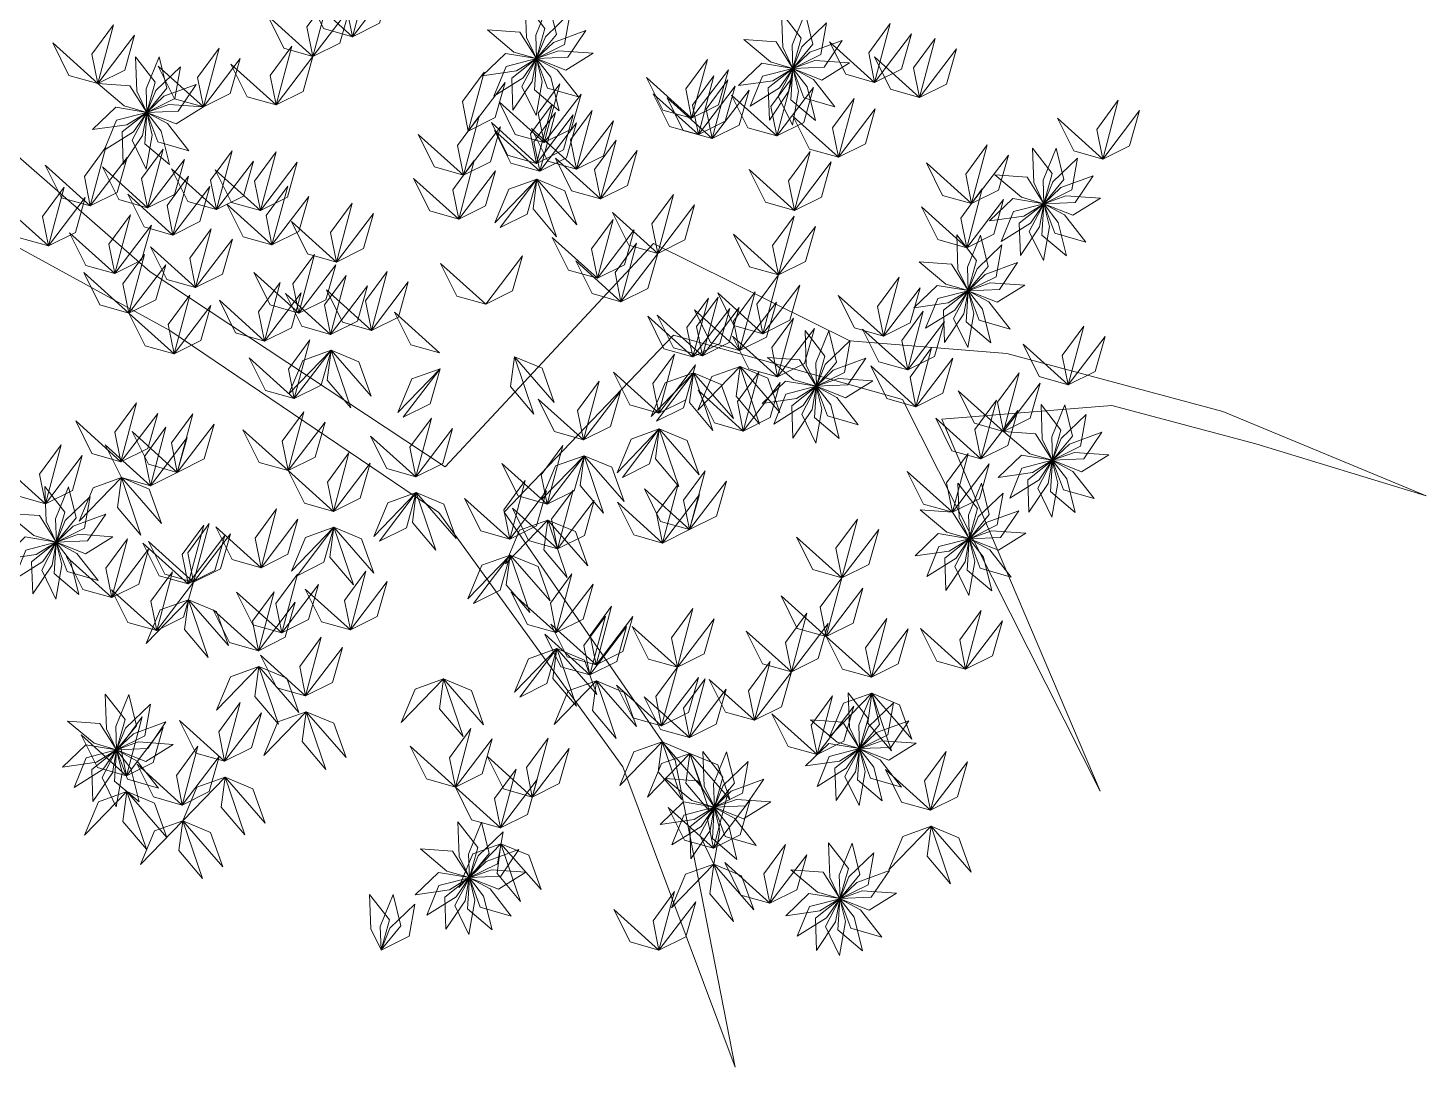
# Model space of a CAD drawing. Header units: inches. Extents: x -173 to 14008, y -3334 to 10368.
# Drawn here: x 12351.2 to 12489, y 490 to 592.5 of the extents above; entities that cross this region are included whole.
import ezdxf

# ---------------------------------------------------------------- set-up
doc = ezdxf.new("R2010")
doc.units = ezdxf.units.IN
doc.header["$MEASUREMENT"] = 0
doc.layers.add('ARREDAMENTO', color=8, linetype='Continuous', lineweight=18)

msp = doc.modelspace()

# ---------------------------------------------------------------- linework, layer by layer
at = {"layer": 'ARREDAMENTO', "lineweight": 0}
for points in [[(12383.16, 591.67), (12382.58, 594.57), (12384.7, 597.46), (12383.16, 591.67)], [(12383.16, 591.67), (12380.31, 592.47), (12378.71, 595.69), (12383.16, 591.67)], [(12383.16, 591.67), (12385.82, 592.99), (12386.79, 596.44), (12383.16, 591.67)], [(12379.25, 589.72), (12378.67, 592.63), (12380.8, 595.52), (12379.25, 589.72)], [(12379.25, 589.72), (12381.91, 591.04), (12382.89, 594.5), (12379.25, 589.72)], [(12400.18, 595), (12400.3, 591.6), (12401.31, 589.52), (12402.14, 592.49), (12400.18, 595)], [(12402.51, 594.98), (12401.24, 591.82), (12401.31, 589.52), (12403.28, 591.89), (12402.51, 594.98)], [(12358.05, 587.05), (12357.46, 589.95), (12359.59, 592.84), (12358.05, 587.05)], [(12379.25, 589.72), (12376.4, 590.53), (12374.8, 593.74), (12379.25, 589.72)], [(12404.63, 594.02), (12402.18, 591.65), (12401.31, 589.52), (12404.07, 590.89), (12404.63, 594.02)], [(12425.46, 594.03), (12425.58, 590.63), (12426.58, 588.55), (12427.41, 591.52), (12425.46, 594.03)], [(12427.79, 594.01), (12426.51, 590.85), (12426.58, 588.55), (12428.55, 590.92), (12427.79, 594.01)], [(12429.91, 593.05), (12427.46, 590.68), (12426.59, 588.54), (12429.35, 589.92), (12429.91, 593.05)], [(12434.64, 587.16), (12434.06, 590.07), (12436.19, 592.96), (12434.64, 587.16)], [(12358.05, 587.05), (12360.7, 588.37), (12361.68, 591.82), (12358.05, 587.05)], [(12396.47, 592.35), (12399.08, 590.16), (12401.3, 589.52), (12399.65, 592.12), (12396.47, 592.35)], [(12406.18, 592.27), (12402.98, 591.11), (12401.31, 589.51), (12404.39, 589.64), (12406.18, 592.27)], [(12434.64, 587.16), (12437.3, 588.48), (12438.27, 591.94), (12434.64, 587.16)], [(12439.07, 585.68), (12438.49, 588.59), (12440.61, 591.48), (12439.07, 585.68)], [(12358.05, 587.05), (12355.2, 587.85), (12353.6, 591.07), (12358.05, 587.05)], [(12368.46, 584.75), (12367.87, 587.65), (12370, 590.54), (12368.46, 584.75)], [(12375.62, 584.95), (12375.04, 587.85), (12377.17, 590.74), (12375.62, 584.95)], [(12395.96, 587.82), (12399.33, 588.3), (12401.29, 589.51), (12398.25, 590.03), (12395.96, 587.82)], [(12406.88, 590.05), (12403.48, 590.29), (12401.31, 589.51), (12404.18, 588.37), (12406.88, 590.05)], [(12421.75, 591.38), (12424.36, 589.19), (12426.57, 588.55), (12424.92, 591.15), (12421.75, 591.38)], [(12431.45, 591.3), (12428.25, 590.14), (12426.59, 588.54), (12429.67, 588.67), (12431.45, 591.3)], [(12434.64, 587.16), (12431.79, 587.97), (12430.19, 591.18), (12434.64, 587.16)], [(12439.07, 585.68), (12441.72, 587), (12442.7, 590.46), (12439.07, 585.68)], [(12361.76, 589.7), (12361.88, 586.29), (12362.88, 584.21), (12363.71, 587.19), (12361.76, 589.7)], [(12364.09, 589.68), (12362.81, 586.52), (12362.88, 584.21), (12364.85, 586.59), (12364.09, 589.68)], [(12366.21, 588.71), (12363.76, 586.35), (12362.89, 584.21), (12365.65, 585.58), (12366.21, 588.71)], [(12368.46, 584.75), (12365.61, 585.55), (12364.01, 588.77), (12368.46, 584.75)], [(12368.46, 584.75), (12371.11, 586.07), (12372.09, 589.52), (12368.46, 584.75)], [(12375.62, 584.95), (12372.77, 585.75), (12371.17, 588.97), (12375.62, 584.95)], [(12375.62, 584.95), (12378.28, 586.27), (12379.25, 589.72), (12375.62, 584.95)], [(12397.11, 585.8), (12400, 587.6), (12401.29, 589.51), (12398.31, 588.74), (12397.11, 585.8)], [(12398.98, 584.41), (12400.89, 587.24), (12401.3, 589.51), (12398.88, 587.59), (12398.98, 584.41)], [(12401.26, 583.91), (12401.85, 587.26), (12401.3, 589.5), (12399.87, 586.77), (12401.26, 583.91)], [(12403.54, 584.37), (12402.72, 587.68), (12401.3, 589.5), (12401.11, 586.42), (12403.54, 584.37)], [(12405.44, 585.73), (12403.34, 588.41), (12401.31, 589.5), (12402.38, 586.61), (12405.44, 585.73)], [(12416.6, 583.63), (12416.02, 586.53), (12418.15, 589.42), (12416.6, 583.63)], [(12421.23, 586.85), (12424.61, 587.33), (12426.57, 588.54), (12423.53, 589.06), (12421.23, 586.85)], [(12432.16, 589.08), (12428.76, 589.32), (12426.59, 588.54), (12429.45, 587.4), (12432.16, 589.08)], [(12439.07, 585.68), (12436.22, 586.49), (12434.62, 589.7), (12439.07, 585.68)], [(12394.58, 582.37), (12394, 585.28), (12396.13, 588.17), (12394.58, 582.37)], [(12416.6, 583.63), (12413.75, 584.44), (12412.15, 587.65), (12416.6, 583.63)], [(12416.6, 583.63), (12419.26, 584.95), (12420.23, 588.4), (12416.6, 583.63)], [(12417.26, 582.01), (12416.67, 584.91), (12418.8, 587.8), (12417.26, 582.01)], [(12418.63, 581.62), (12418.04, 584.53), (12420.17, 587.42), (12418.63, 581.62)], [(12422.38, 584.82), (12425.27, 586.63), (12426.57, 588.54), (12423.58, 587.77), (12422.38, 584.82)], [(12424.26, 583.44), (12426.16, 586.26), (12426.57, 588.54), (12424.15, 586.62), (12424.26, 583.44)], [(12424.99, 581.89), (12424.41, 584.79), (12426.53, 587.68), (12424.99, 581.89)], [(12426.53, 582.94), (12427.12, 586.29), (12426.57, 588.53), (12425.14, 585.8), (12426.53, 582.94)], [(12428.82, 583.4), (12427.99, 586.71), (12426.58, 588.53), (12426.38, 585.45), (12428.82, 583.4)], [(12430.71, 584.76), (12428.61, 587.44), (12426.58, 588.53), (12427.66, 585.64), (12430.71, 584.76)], [(12358.05, 587.05), (12360.66, 584.86), (12362.87, 584.21), (12361.22, 586.82), (12358.05, 587.05)], [(12367.76, 586.97), (12364.55, 585.8), (12362.89, 584.21), (12365.97, 584.34), (12367.76, 586.97)], [(12394.58, 582.37), (12397.24, 583.69), (12398.21, 587.15), (12394.58, 582.37)], [(12402.06, 581.23), (12401.48, 584.13), (12403.61, 587.02), (12402.06, 581.23)], [(12402.06, 581.23), (12404.72, 582.55), (12405.69, 586), (12402.06, 581.23)], [(12417.26, 582.01), (12414.41, 582.81), (12412.81, 586.03), (12417.26, 582.01)], [(12417.26, 582.01), (12419.91, 583.33), (12420.89, 586.78), (12417.26, 582.01)], [(12418.63, 581.62), (12421.28, 582.94), (12422.26, 586.4), (12418.63, 581.62)], [(12424.99, 581.89), (12422.14, 582.69), (12420.54, 585.91), (12424.99, 581.89)], [(12424.99, 581.89), (12427.65, 583.21), (12428.62, 586.66), (12424.99, 581.89)], [(12357.53, 582.52), (12360.91, 582.99), (12362.87, 584.21), (12359.83, 584.72), (12357.53, 582.52)], [(12368.46, 584.75), (12365.06, 584.98), (12362.89, 584.2), (12365.76, 583.07), (12368.46, 584.75)], [(12402.06, 581.23), (12399.21, 582.03), (12397.61, 585.25), (12402.06, 581.23)], [(12401.3, 579.18), (12400.71, 582.09), (12402.84, 584.98), (12401.3, 579.18)], [(12418.63, 581.62), (12415.77, 582.43), (12414.17, 585.64), (12418.63, 581.62)], [(12431.07, 579.78), (12430.49, 582.69), (12432.62, 585.58), (12431.07, 579.78)], [(12431.07, 579.78), (12433.73, 581.1), (12434.71, 584.55), (12431.07, 579.78)], [(12457.13, 579.6), (12456.54, 582.51), (12458.67, 585.4), (12457.13, 579.6)], [(12358.68, 580.49), (12361.57, 582.3), (12362.87, 584.2), (12359.88, 583.44), (12358.68, 580.49)], [(12360.56, 579.1), (12362.46, 581.93), (12362.87, 584.2), (12360.45, 582.28), (12360.56, 579.1)], [(12362.83, 578.6), (12363.42, 581.96), (12362.87, 584.2), (12361.45, 581.46), (12362.83, 578.6)], [(12365.12, 579.07), (12364.29, 582.37), (12362.88, 584.2), (12362.68, 581.12), (12365.12, 579.07)], [(12367.01, 580.42), (12364.91, 583.11), (12362.88, 584.2), (12363.96, 581.31), (12367.01, 580.42)], [(12394.11, 578.02), (12393.52, 580.93), (12395.65, 583.82), (12394.11, 578.02)], [(12401.3, 579.18), (12398.45, 579.99), (12396.85, 583.2), (12401.3, 579.18)], [(12401.62, 578.41), (12401.03, 581.31), (12403.16, 584.2), (12401.62, 578.41)], [(12401.3, 579.18), (12403.95, 580.51), (12404.93, 583.96), (12401.3, 579.18)], [(12401.62, 578.41), (12404.27, 579.73), (12405.25, 583.18), (12401.62, 578.41)], [(12405.26, 578.59), (12404.67, 581.49), (12406.8, 584.38), (12405.26, 578.59)], [(12405.26, 578.59), (12407.91, 579.91), (12408.89, 583.36), (12405.26, 578.59)], [(12431.07, 579.78), (12428.22, 580.59), (12426.62, 583.8), (12431.07, 579.78)], [(12457.13, 579.6), (12454.27, 580.41), (12452.67, 583.62), (12457.13, 579.6)], [(12457.13, 579.6), (12459.78, 580.92), (12460.76, 584.38), (12457.13, 579.6)], [(12394.11, 578.02), (12391.25, 578.83), (12389.65, 582.04), (12394.11, 578.02)], [(12394.11, 578.02), (12396.76, 579.34), (12397.74, 582.79), (12394.11, 578.02)], [(12401.62, 578.41), (12398.76, 579.21), (12397.16, 582.42), (12401.62, 578.41)], [(12405.26, 578.59), (12402.41, 579.39), (12400.81, 582.61), (12405.26, 578.59)], [(12357.3, 574.98), (12356.72, 577.88), (12358.85, 580.77), (12357.3, 574.98)], [(12362.96, 574.8), (12362.37, 577.7), (12364.5, 580.59), (12362.96, 574.8)], [(12369.76, 574.63), (12369.17, 577.53), (12371.3, 580.42), (12369.76, 574.63)], [(12407.61, 575.68), (12407.03, 578.58), (12409.16, 581.47), (12407.61, 575.68)], [(12407.61, 575.68), (12410.27, 577), (12411.24, 580.45), (12407.61, 575.68)], [(12444.2, 575.21), (12443.62, 578.12), (12445.74, 581.01), (12444.2, 575.21)], [(12450.21, 580.69), (12450.33, 577.28), (12451.33, 575.2), (12452.16, 578.18), (12450.21, 580.69)], [(12452.54, 580.67), (12451.26, 577.51), (12451.33, 575.2), (12453.3, 577.58), (12452.54, 580.67)], [(12357.3, 574.98), (12354.45, 575.78), (12352.85, 578.99), (12357.3, 574.98)], [(12357.3, 574.98), (12359.96, 576.3), (12360.94, 579.75), (12357.3, 574.98)], [(12362.96, 574.8), (12365.61, 576.12), (12366.59, 579.57), (12362.96, 574.8)], [(12369.76, 574.63), (12372.41, 575.95), (12373.39, 579.4), (12369.76, 574.63)], [(12374.08, 574.52), (12373.5, 577.43), (12375.63, 580.32), (12374.08, 574.52)], [(12374.08, 574.52), (12376.74, 575.84), (12377.71, 579.29), (12374.08, 574.52)], [(12393.63, 573.67), (12393.04, 576.58), (12395.17, 579.47), (12393.63, 573.67)], [(12407.61, 575.68), (12404.76, 576.48), (12403.16, 579.7), (12407.61, 575.68)], [(12426.73, 574.54), (12426.15, 577.45), (12428.28, 580.34), (12426.73, 574.54)], [(12426.73, 574.54), (12429.39, 575.86), (12430.36, 579.32), (12426.73, 574.54)], [(12444.2, 575.21), (12441.35, 576.02), (12439.75, 579.23), (12444.2, 575.21)], [(12444.2, 575.21), (12446.85, 576.53), (12447.83, 579.98), (12444.2, 575.21)], [(12454.66, 579.7), (12452.21, 577.34), (12451.34, 575.2), (12454.1, 576.57), (12454.66, 579.7)], [(12362.96, 574.8), (12360.11, 575.61), (12358.51, 578.82), (12362.96, 574.8)], [(12365.46, 572.11), (12364.88, 575.01), (12367, 577.9), (12365.46, 572.11)], [(12369.76, 574.63), (12366.91, 575.43), (12365.31, 578.65), (12369.76, 574.63)], [(12374.08, 574.52), (12371.23, 575.33), (12369.63, 578.54), (12374.08, 574.52)], [(12393.63, 573.67), (12390.77, 574.48), (12389.17, 577.69), (12393.63, 573.67)], [(12393.63, 573.67), (12396.28, 574.99), (12397.26, 578.44), (12393.63, 573.67)], [(12401.35, 577.62), (12398.56, 576.62), (12397.18, 573.31), (12401.35, 577.62)], [(12397.72, 572.84), (12400.37, 574.16), (12401.35, 577.62), (12397.72, 572.84)], [(12401.35, 577.62), (12400.96, 574.68), (12403.28, 571.94), (12401.35, 577.62)], [(12401.35, 577.62), (12404.09, 576.48), (12405.29, 573.1), (12401.35, 577.62)], [(12426.73, 574.54), (12423.88, 575.35), (12422.28, 578.56), (12426.73, 574.54)], [(12446.5, 578.04), (12449.11, 575.85), (12451.32, 575.2), (12449.67, 577.81), (12446.5, 578.04)], [(12456.2, 577.96), (12453, 576.79), (12451.34, 575.2), (12454.42, 575.33), (12456.2, 577.96)], [(12353.18, 571.03), (12352.6, 573.93), (12354.73, 576.82), (12353.18, 571.03)], [(12365.46, 572.11), (12368.11, 573.43), (12369.09, 576.88), (12365.46, 572.11)], [(12375.22, 571.14), (12374.64, 574.04), (12376.77, 576.93), (12375.22, 571.14)], [(12443.72, 570.86), (12443.14, 573.77), (12445.26, 576.66), (12443.72, 570.86)], [(12353.18, 571.03), (12350.33, 571.83), (12348.73, 575.05), (12353.18, 571.03)], [(12353.18, 571.03), (12355.84, 572.35), (12356.81, 575.8), (12353.18, 571.03)], [(12365.46, 572.11), (12362.61, 572.91), (12361.01, 576.13), (12365.46, 572.11)], [(12375.22, 571.14), (12372.37, 571.94), (12370.77, 575.16), (12375.22, 571.14)], [(12375.22, 571.14), (12377.88, 572.46), (12378.86, 575.91), (12375.22, 571.14)], [(12381.59, 569.44), (12381, 572.35), (12383.13, 575.24), (12381.59, 569.44)], [(12413.26, 570.3), (12412.68, 573.21), (12414.8, 576.1), (12413.26, 570.3)], [(12413.26, 570.3), (12415.92, 571.62), (12416.89, 575.08), (12413.26, 570.3)], [(12443.72, 570.86), (12440.87, 571.67), (12439.27, 574.88), (12443.72, 570.86)], [(12443.72, 570.86), (12446.38, 572.18), (12447.35, 575.63), (12443.72, 570.86)], [(12445.98, 573.51), (12449.36, 573.98), (12451.32, 575.2), (12448.28, 575.71), (12445.98, 573.51)], [(12447.13, 571.48), (12450.02, 573.29), (12451.32, 575.19), (12448.33, 574.43), (12447.13, 571.48)], [(12449.01, 570.09), (12450.91, 572.92), (12451.32, 575.19), (12448.9, 573.27), (12449.01, 570.09)], [(12451.28, 569.59), (12451.87, 572.95), (12451.32, 575.19), (12449.89, 572.45), (12451.28, 569.59)], [(12453.57, 570.06), (12452.74, 573.36), (12451.33, 575.19), (12451.13, 572.11), (12453.57, 570.06)], [(12455.46, 571.41), (12453.36, 574.1), (12451.33, 575.19), (12452.41, 572.3), (12455.46, 571.41)], [(12456.91, 575.74), (12453.51, 575.97), (12451.34, 575.19), (12454.2, 574.06), (12456.91, 575.74)], [(12359.72, 568.3), (12359.13, 571.21), (12361.26, 574.1), (12359.72, 568.3)], [(12359.72, 568.3), (12359.13, 571.21), (12361.26, 574.1), (12359.72, 568.3)], [(12381.59, 569.44), (12384.24, 570.77), (12385.22, 574.22), (12381.59, 569.44)], [(12407.31, 567.84), (12406.73, 570.74), (12408.86, 573.63), (12407.31, 567.84)], [(12413.26, 570.3), (12410.41, 571.11), (12408.81, 574.32), (12413.26, 570.3)], [(12425.17, 568.18), (12424.58, 571.08), (12426.71, 573.97), (12425.17, 568.18)], [(12359.72, 568.3), (12356.87, 569.11), (12355.27, 572.32), (12359.72, 568.3)], [(12359.72, 568.3), (12356.87, 569.11), (12355.27, 572.32), (12359.72, 568.3)], [(12359.72, 568.3), (12362.37, 569.62), (12363.35, 573.08), (12359.72, 568.3)], [(12359.72, 568.3), (12362.37, 569.62), (12363.35, 573.08), (12359.72, 568.3)], [(12367.69, 566.93), (12367.11, 569.83), (12369.23, 572.72), (12367.69, 566.93)], [(12381.59, 569.44), (12378.73, 570.25), (12377.13, 573.46), (12381.59, 569.44)], [(12407.31, 567.84), (12409.97, 569.16), (12410.94, 572.61), (12407.31, 567.84)], [(12425.17, 568.18), (12422.31, 568.98), (12420.71, 572.2), (12425.17, 568.18)], [(12425.17, 568.18), (12427.82, 569.5), (12428.8, 572.95), (12425.17, 568.18)], [(12442.74, 572.12), (12442.86, 568.71), (12443.87, 566.63), (12444.7, 569.6), (12442.74, 572.12)], [(12445.08, 572.1), (12443.8, 568.94), (12443.87, 566.63), (12445.84, 569.01), (12445.08, 572.1)], [(12367.69, 566.93), (12364.84, 567.73), (12363.24, 570.94), (12367.69, 566.93)], [(12367.69, 566.93), (12370.35, 568.25), (12371.32, 571.7), (12367.69, 566.93)], [(12407.31, 567.84), (12404.46, 568.64), (12402.86, 571.86), (12407.31, 567.84)], [(12409.63, 565.53), (12409.05, 568.43), (12411.17, 571.32), (12409.63, 565.53)], [(12447.2, 571.13), (12444.75, 568.76), (12443.87, 566.63), (12446.64, 568), (12447.2, 571.13)], [(12361.12, 564.41), (12360.53, 567.31), (12362.66, 570.2), (12361.12, 564.41)], [(12377.88, 564.4), (12377.29, 567.31), (12379.42, 570.2), (12377.88, 564.4)], [(12396.3, 565.28), (12398.95, 566.6), (12399.93, 570.06), (12396.3, 565.28)], [(12409.63, 565.53), (12406.78, 566.33), (12405.18, 569.55), (12409.63, 565.53)], [(12409.63, 565.53), (12412.28, 566.85), (12413.26, 570.3), (12409.63, 565.53)], [(12439.03, 569.47), (12441.65, 567.27), (12443.86, 566.63), (12442.21, 569.24), (12439.03, 569.47)], [(12448.74, 569.39), (12445.54, 568.22), (12443.87, 566.62), (12446.96, 566.75), (12448.74, 569.39)], [(12361.12, 564.41), (12358.26, 565.21), (12356.66, 568.43), (12361.12, 564.41)], [(12361.12, 564.41), (12363.77, 565.73), (12364.75, 569.18), (12361.12, 564.41)], [(12377.88, 564.4), (12375.03, 565.21), (12373.43, 568.42), (12377.88, 564.4)], [(12377.88, 564.4), (12380.53, 565.72), (12381.51, 569.18), (12377.88, 564.4)], [(12381, 562.31), (12380.41, 565.22), (12382.54, 568.11), (12381, 562.31)], [(12385.03, 562.7), (12384.44, 565.61), (12386.57, 568.5), (12385.03, 562.7)], [(12396.3, 565.28), (12393.44, 566.09), (12391.84, 569.3), (12396.3, 565.28)], [(12423.62, 562.38), (12423.04, 565.29), (12425.17, 568.18), (12423.62, 562.38)], [(12374.48, 561.65), (12373.89, 564.55), (12376.02, 567.44), (12374.48, 561.65)], [(12385.03, 562.7), (12382.18, 563.51), (12380.58, 566.72), (12385.03, 562.7)], [(12381, 562.31), (12383.65, 563.63), (12384.63, 567.09), (12381, 562.31)], [(12385.03, 562.7), (12387.68, 564.02), (12388.66, 567.48), (12385.03, 562.7)], [(12423.62, 562.38), (12426.28, 563.7), (12427.26, 567.16), (12423.62, 562.38)], [(12435.51, 562.14), (12434.92, 565.05), (12437.05, 567.94), (12435.51, 562.14)], [(12435.51, 562.14), (12438.16, 563.46), (12439.14, 566.91), (12435.51, 562.14)], [(12438.52, 564.94), (12441.9, 565.41), (12443.86, 566.63), (12440.82, 567.14), (12438.52, 564.94)], [(12439.67, 562.91), (12442.56, 564.71), (12443.86, 566.62), (12440.87, 565.85), (12439.67, 562.91)], [(12441.54, 561.52), (12443.45, 564.35), (12443.86, 566.62), (12441.44, 564.7), (12441.54, 561.52)], [(12443.82, 561.02), (12444.41, 564.38), (12443.86, 566.62), (12442.43, 563.88), (12443.82, 561.02)], [(12446.1, 561.49), (12445.28, 564.79), (12443.86, 566.61), (12443.67, 563.54), (12446.1, 561.49)], [(12449.44, 567.16), (12446.04, 567.4), (12443.87, 566.62), (12446.74, 565.48), (12449.44, 567.16)], [(12448, 562.84), (12445.9, 565.53), (12443.87, 566.62), (12444.94, 563.72), (12448, 562.84)], [(12365.57, 560.39), (12364.98, 563.29), (12367.11, 566.18), (12365.57, 560.39)], [(12374.48, 561.65), (12371.63, 562.45), (12370.03, 565.67), (12374.48, 561.65)], [(12374.48, 561.65), (12377.13, 562.97), (12378.11, 566.42), (12374.48, 561.65)], [(12381, 562.31), (12378.15, 563.12), (12376.55, 566.33), (12381, 562.31)], [(12416.72, 560.09), (12416.14, 562.99), (12418.27, 565.88), (12416.72, 560.09)], [(12417.66, 560.18), (12417.08, 563.08), (12419.2, 565.97), (12417.66, 560.18)], [(12423.62, 562.38), (12420.77, 563.19), (12419.17, 566.4), (12423.62, 562.38)], [(12421.32, 560.71), (12420.73, 563.62), (12422.86, 566.51), (12421.32, 560.71)], [(12421.32, 560.71), (12423.97, 562.03), (12424.95, 565.49), (12421.32, 560.71)], [(12435.51, 562.14), (12432.65, 562.95), (12431.06, 566.16), (12435.51, 562.14)], [(12365.57, 560.39), (12362.72, 561.19), (12361.12, 564.41), (12365.57, 560.39)], [(12365.57, 560.39), (12368.22, 561.71), (12369.2, 565.16), (12365.57, 560.39)], [(12391.75, 560.48), (12388.9, 561.29), (12387.3, 564.5), (12391.75, 560.48)], [(12416.72, 560.09), (12413.87, 560.89), (12412.27, 564.11), (12416.72, 560.09)], [(12417.66, 560.18), (12414.81, 560.99), (12413.21, 564.2), (12417.66, 560.18)], [(12416.72, 560.09), (12419.38, 561.41), (12420.35, 564.86), (12416.72, 560.09)], [(12421.32, 560.71), (12418.47, 561.52), (12416.87, 564.73), (12421.32, 560.71)], [(12417.66, 560.18), (12420.31, 561.5), (12421.29, 564.95), (12417.66, 560.18)], [(12425.08, 558.11), (12424.5, 561.02), (12426.63, 563.91), (12425.08, 558.11)], [(12437.9, 558.81), (12437.31, 561.71), (12439.44, 564.6), (12437.9, 558.81)], [(12425.08, 558.11), (12427.74, 559.43), (12428.71, 562.89), (12425.08, 558.11)], [(12427.78, 562.68), (12427.9, 559.27), (12428.9, 557.2), (12429.73, 560.17), (12427.78, 562.68)], [(12430.11, 562.66), (12428.83, 559.5), (12428.9, 557.2), (12430.87, 559.57), (12430.11, 562.66)], [(12437.9, 558.81), (12435.04, 559.61), (12433.44, 562.82), (12437.9, 558.81)], [(12437.9, 558.81), (12440.55, 560.13), (12441.53, 563.58), (12437.9, 558.81)], [(12453.73, 557.34), (12453.14, 560.24), (12455.27, 563.13), (12453.73, 557.34)], [(12377.42, 555.97), (12376.84, 558.88), (12378.96, 561.77), (12377.42, 555.97)], [(12425.08, 558.11), (12422.23, 558.92), (12420.63, 562.13), (12425.08, 558.11)], [(12432.23, 561.7), (12429.78, 559.33), (12428.91, 557.19), (12431.67, 558.56), (12432.23, 561.7)], [(12453.73, 557.34), (12450.88, 558.14), (12449.28, 561.36), (12453.73, 557.34)], [(12453.73, 557.34), (12456.38, 558.66), (12457.36, 562.11), (12453.73, 557.34)], [(12377.42, 555.97), (12374.57, 556.78), (12372.97, 559.99), (12377.42, 555.97)], [(12381.05, 560.75), (12378.26, 559.75), (12376.88, 556.44), (12381.05, 560.75)], [(12377.42, 555.97), (12380.07, 557.29), (12381.05, 560.75), (12377.42, 555.97)], [(12377.42, 555.97), (12380.07, 557.29), (12381.05, 560.75), (12377.42, 555.97)], [(12381.05, 560.75), (12380.66, 557.81), (12382.98, 555.07), (12381.05, 560.75)], [(12381.05, 560.75), (12383.79, 559.6), (12384.99, 556.22), (12381.05, 560.75)], [(12399.12, 560.11), (12398.73, 557.17), (12401.05, 554.43), (12399.12, 560.11)], [(12399.12, 560.11), (12401.86, 558.97), (12403.06, 555.59), (12399.12, 560.11)], [(12413.36, 554.55), (12412.78, 557.46), (12414.9, 560.35), (12413.36, 554.55)], [(12413.36, 554.55), (12412.78, 557.46), (12414.9, 560.35), (12413.36, 554.55)], [(12424.07, 560.03), (12426.68, 557.84), (12428.89, 557.2), (12427.24, 559.8), (12424.07, 560.03)], [(12433.77, 559.95), (12430.57, 558.79), (12428.91, 557.19), (12431.99, 557.32), (12433.77, 559.95)], [(12438.72, 555.18), (12438.13, 558.09), (12440.26, 560.98), (12438.72, 555.18)], [(12438.72, 555.18), (12441.37, 556.5), (12442.35, 559.96), (12438.72, 555.18)], [(12391.8, 558.91), (12389.01, 557.92), (12387.63, 554.61), (12391.8, 558.91)], [(12388.17, 554.14), (12390.83, 555.46), (12391.8, 558.91), (12388.17, 554.14)], [(12413.36, 554.55), (12410.51, 555.36), (12408.91, 558.57), (12413.36, 554.55)], [(12413.36, 554.55), (12410.51, 555.36), (12408.91, 558.57), (12413.36, 554.55)], [(12416.78, 558.52), (12413.98, 557.53), (12412.6, 554.21), (12416.78, 558.52)], [(12413.15, 553.75), (12415.8, 555.07), (12416.78, 558.52), (12413.15, 553.75)], [(12413.36, 554.55), (12416.01, 555.87), (12416.99, 559.32), (12413.36, 554.55)], [(12413.36, 554.55), (12416.01, 555.87), (12416.99, 559.32), (12413.36, 554.55)], [(12416.78, 558.52), (12416.39, 555.58), (12418.7, 552.84), (12416.78, 558.52)], [(12416.78, 558.52), (12419.51, 557.38), (12420.72, 554), (12416.78, 558.52)], [(12421.37, 559.14), (12418.58, 558.15), (12417.2, 554.84), (12421.37, 559.14)], [(12421.37, 559.14), (12420.98, 556.21), (12423.3, 553.46), (12421.37, 559.14)], [(12421.69, 552.78), (12421.11, 555.69), (12423.23, 558.58), (12421.69, 552.78)], [(12421.37, 559.14), (12424.11, 558), (12425.31, 554.62), (12421.37, 559.14)], [(12438.72, 555.18), (12435.86, 555.99), (12434.26, 559.2), (12438.72, 555.18)], [(12447.34, 552.73), (12446.75, 555.64), (12448.88, 558.53), (12447.34, 552.73)], [(12405.93, 551.91), (12405.35, 554.81), (12407.48, 557.7), (12405.93, 551.91)], [(12421.69, 552.78), (12424.35, 554.1), (12425.32, 557.55), (12421.69, 552.78)], [(12423.55, 555.5), (12426.93, 555.97), (12428.89, 557.19), (12425.85, 557.7), (12423.55, 555.5)], [(12424.7, 553.47), (12427.59, 555.28), (12428.89, 557.19), (12425.9, 556.42), (12424.7, 553.47)], [(12426.58, 552.09), (12428.48, 554.91), (12428.89, 557.18), (12426.47, 555.27), (12426.58, 552.09)], [(12428.85, 551.58), (12429.44, 554.94), (12428.89, 557.18), (12427.46, 554.45), (12428.85, 551.58)], [(12431.14, 552.05), (12430.31, 555.36), (12428.9, 557.18), (12428.7, 554.1), (12431.14, 552.05)], [(12433.03, 553.4), (12430.93, 556.09), (12428.9, 557.18), (12429.98, 554.29), (12433.03, 553.4)], [(12434.48, 557.73), (12431.08, 557.97), (12428.91, 557.19), (12431.77, 556.05), (12434.48, 557.73)], [(12447.34, 552.73), (12449.99, 554.05), (12450.97, 557.51), (12447.34, 552.73)], [(12360.32, 549.75), (12359.74, 552.66), (12361.86, 555.55), (12360.32, 549.75)], [(12405.93, 551.91), (12403.08, 552.72), (12401.48, 555.93), (12405.93, 551.91)], [(12405.93, 551.91), (12408.59, 553.23), (12409.57, 556.68), (12405.93, 551.91)], [(12421.69, 552.78), (12418.84, 553.59), (12417.24, 556.8), (12421.69, 552.78)], [(12447.34, 552.73), (12444.48, 553.54), (12442.88, 556.75), (12447.34, 552.73)], [(12445.12, 550.03), (12444.53, 552.94), (12446.66, 555.83), (12445.12, 550.03)], [(12360.32, 549.75), (12362.98, 551.07), (12363.95, 554.52), (12360.32, 549.75)], [(12365.88, 548.7), (12365.3, 551.6), (12367.42, 554.49), (12365.88, 548.7)], [(12376.81, 548.87), (12376.23, 551.77), (12378.36, 554.66), (12376.81, 548.87)], [(12445.12, 550.03), (12447.77, 551.35), (12448.75, 554.8), (12445.12, 550.03)], [(12451.05, 555.38), (12451.17, 551.98), (12452.17, 549.9), (12453, 552.87), (12451.05, 555.38)], [(12453.38, 555.36), (12452.1, 552.2), (12452.17, 549.9), (12454.14, 552.27), (12453.38, 555.36)], [(12455.5, 554.4), (12453.05, 552.03), (12452.18, 549.89), (12454.94, 551.27), (12455.5, 554.4)], [(12360.32, 549.75), (12357.47, 550.56), (12355.87, 553.77), (12360.32, 549.75)], [(12363.23, 547.38), (12362.64, 550.28), (12364.77, 553.17), (12363.23, 547.38)], [(12365.88, 548.7), (12368.53, 550.02), (12369.51, 553.47), (12365.88, 548.7)], [(12376.81, 548.87), (12373.96, 549.67), (12372.36, 552.88), (12376.81, 548.87)], [(12376.81, 548.87), (12379.47, 550.19), (12380.45, 553.64), (12376.81, 548.87)], [(12389.39, 548.26), (12388.81, 551.17), (12390.94, 554.06), (12389.39, 548.26)], [(12389.39, 548.26), (12392.05, 549.58), (12393.02, 553.04), (12389.39, 548.26)], [(12413.41, 552.98), (12410.62, 551.99), (12409.24, 548.67), (12413.41, 552.98)], [(12409.78, 548.21), (12412.44, 549.53), (12413.41, 552.98), (12409.78, 548.21)], [(12413.41, 552.98), (12413.02, 550.04), (12415.34, 547.3), (12413.41, 552.98)], [(12413.41, 552.98), (12416.15, 551.84), (12417.35, 548.46), (12413.41, 552.98)], [(12445.12, 550.03), (12442.27, 550.84), (12440.67, 554.05), (12445.12, 550.03)], [(12365.88, 548.7), (12363.03, 549.5), (12361.43, 552.72), (12365.88, 548.7)], [(12363.23, 547.38), (12365.88, 548.7), (12366.86, 552.15), (12363.23, 547.38)], [(12389.39, 548.26), (12386.54, 549.07), (12384.94, 552.28), (12389.39, 548.26)], [(12447.34, 552.73), (12449.95, 550.54), (12452.16, 549.9), (12450.51, 552.5), (12447.34, 552.73)], [(12457.04, 552.65), (12453.84, 551.49), (12452.18, 549.89), (12455.26, 550.02), (12457.04, 552.65)], [(12352.89, 545.6), (12352.3, 548.51), (12354.43, 551.4), (12352.89, 545.6)], [(12352.89, 545.6), (12355.54, 546.92), (12356.52, 550.38), (12352.89, 545.6)], [(12363.23, 547.38), (12360.37, 548.18), (12358.78, 551.4), (12363.23, 547.38)], [(12381.27, 544.85), (12380.68, 547.75), (12382.81, 550.64), (12381.27, 544.85)], [(12402.36, 545.57), (12401.77, 548.47), (12403.9, 551.36), (12402.36, 545.57)], [(12405.99, 550.34), (12403.19, 549.35), (12401.81, 546.03), (12405.99, 550.34)], [(12402.36, 545.57), (12405.01, 546.89), (12405.99, 550.34), (12402.36, 545.57)], [(12405.99, 550.34), (12405.6, 547.4), (12407.91, 544.66), (12405.99, 550.34)], [(12405.99, 550.34), (12408.72, 549.2), (12409.93, 545.82), (12405.99, 550.34)], [(12442.31, 544.77), (12441.73, 547.68), (12443.86, 550.57), (12442.31, 544.77)], [(12446.82, 548.2), (12450.2, 548.68), (12452.16, 549.89), (12449.12, 550.41), (12446.82, 548.2)], [(12457.75, 550.43), (12454.35, 550.67), (12452.18, 549.89), (12455.04, 548.75), (12457.75, 550.43)], [(12352.89, 545.6), (12350.04, 546.41), (12348.44, 549.62), (12352.89, 545.6)], [(12381.27, 544.85), (12378.41, 545.65), (12376.81, 548.87), (12381.27, 544.85)], [(12381.27, 544.85), (12383.92, 546.17), (12384.9, 549.62), (12381.27, 544.85)], [(12402.36, 545.57), (12399.5, 546.37), (12397.9, 549.59), (12402.36, 545.57)], [(12416.39, 543.05), (12415.81, 545.96), (12417.93, 548.85), (12416.39, 543.05)], [(12442.31, 544.77), (12439.46, 545.58), (12437.86, 548.79), (12442.31, 544.77)], [(12442.31, 544.77), (12444.97, 546.09), (12445.94, 549.54), (12442.31, 544.77)], [(12447.97, 546.17), (12450.86, 547.98), (12452.16, 549.89), (12449.17, 549.12), (12447.97, 546.17)], [(12449.85, 544.79), (12451.75, 547.61), (12452.16, 549.88), (12449.74, 547.97), (12449.85, 544.79)], [(12452.12, 544.29), (12452.71, 547.64), (12452.16, 549.88), (12450.73, 547.15), (12452.12, 544.29)], [(12454.4, 544.75), (12453.58, 548.06), (12452.17, 549.88), (12451.97, 546.8), (12454.4, 544.75)], [(12456.3, 546.11), (12454.2, 548.79), (12452.17, 549.88), (12453.25, 546.99), (12456.3, 546.11)], [(12352.83, 547.3), (12352.95, 543.9), (12353.95, 541.82), (12354.78, 544.79), (12352.83, 547.3)], [(12355.16, 547.29), (12353.88, 544.13), (12353.96, 541.82), (12355.92, 544.2), (12355.16, 547.29)], [(12360.37, 548.18), (12357.58, 547.19), (12356.2, 543.88), (12360.37, 548.18)], [(12360.37, 548.18), (12359.99, 545.24), (12362.3, 542.5), (12360.37, 548.18)], [(12360.37, 548.18), (12363.11, 547.04), (12364.32, 543.66), (12360.37, 548.18)], [(12398.66, 542.11), (12398.07, 545.02), (12400.2, 547.91), (12398.66, 542.11)], [(12413.74, 541.73), (12413.15, 544.64), (12415.28, 547.53), (12413.74, 541.73)], [(12416.39, 543.05), (12419.05, 544.37), (12420.02, 547.83), (12416.39, 543.05)], [(12442.85, 547.65), (12442.97, 544.24), (12443.97, 542.17), (12444.8, 545.14), (12442.85, 547.65)], [(12445.18, 547.63), (12443.9, 544.47), (12443.98, 542.16), (12445.94, 544.54), (12445.18, 547.63)], [(12357.28, 546.32), (12354.83, 543.95), (12353.96, 541.82), (12356.72, 543.19), (12357.28, 546.32)], [(12389.45, 546.7), (12386.65, 545.7), (12385.27, 542.39), (12389.45, 546.7)], [(12385.82, 541.92), (12388.47, 543.24), (12389.45, 546.7), (12385.82, 541.92)], [(12389.45, 546.7), (12389.06, 543.76), (12391.37, 541.02), (12389.45, 546.7)], [(12389.45, 546.7), (12392.18, 545.55), (12393.39, 542.17), (12389.45, 546.7)], [(12398.66, 542.11), (12395.81, 542.92), (12394.21, 546.13), (12398.66, 542.11)], [(12398.66, 542.11), (12401.31, 543.43), (12402.29, 546.89), (12398.66, 542.11)], [(12403.37, 541.16), (12402.79, 544.07), (12404.91, 546.96), (12403.37, 541.16)], [(12403.37, 541.16), (12406.03, 542.48), (12407, 545.93), (12403.37, 541.16)], [(12416.39, 543.05), (12413.54, 543.86), (12411.94, 547.07), (12416.39, 543.05)], [(12413.74, 541.73), (12416.39, 543.05), (12417.37, 546.51), (12413.74, 541.73)], [(12447.3, 546.66), (12444.85, 544.3), (12443.98, 542.16), (12446.74, 543.53), (12447.3, 546.66)], [(12349.12, 544.65), (12351.73, 542.46), (12353.94, 541.82), (12352.29, 544.43), (12349.12, 544.65)], [(12358.83, 544.58), (12355.62, 543.41), (12353.96, 541.81), (12357.04, 541.94), (12358.83, 544.58)], [(12374.14, 539.3), (12373.55, 542.2), (12375.68, 545.09), (12374.14, 539.3)], [(12403.37, 541.16), (12400.52, 541.97), (12398.92, 545.18), (12403.37, 541.16)], [(12413.74, 541.73), (12410.89, 542.54), (12409.29, 545.75), (12413.74, 541.73)], [(12439.14, 545), (12441.75, 542.81), (12443.97, 542.17), (12442.31, 544.77), (12439.14, 545)], [(12448.85, 544.92), (12445.64, 543.75), (12443.98, 542.16), (12447.06, 542.29), (12448.85, 544.92)], [(12366.95, 537.7), (12366.37, 540.61), (12368.49, 543.5), (12366.95, 537.7)], [(12367.49, 537.86), (12366.91, 540.77), (12369.03, 543.66), (12367.49, 537.86)], [(12374.14, 539.3), (12371.28, 540.1), (12369.69, 543.32), (12374.14, 539.3)], [(12374.14, 539.3), (12376.79, 540.62), (12377.77, 544.07), (12374.14, 539.3)], [(12381.32, 543.28), (12378.53, 542.28), (12377.15, 538.97), (12381.32, 543.28)], [(12377.69, 538.51), (12380.34, 539.83), (12381.32, 543.28), (12377.69, 538.51)], [(12381.32, 543.28), (12380.93, 540.34), (12383.25, 537.6), (12381.32, 543.28)], [(12381.32, 543.28), (12384.06, 542.14), (12385.26, 538.76), (12381.32, 543.28)], [(12402.41, 544), (12399.62, 543), (12398.23, 539.69), (12402.41, 544)], [(12402.41, 544), (12402.02, 541.06), (12404.33, 538.32), (12402.41, 544)], [(12402.41, 544), (12405.14, 542.86), (12406.35, 539.48), (12402.41, 544)], [(12431.41, 538.3), (12430.82, 541.21), (12432.95, 544.1), (12431.41, 538.3)], [(12348.6, 540.12), (12351.98, 540.6), (12353.94, 541.81), (12350.9, 542.33), (12348.6, 540.12)], [(12349.75, 538.1), (12352.64, 539.9), (12353.94, 541.81), (12350.95, 541.04), (12349.75, 538.1)], [(12351.63, 536.71), (12353.53, 539.54), (12353.94, 541.81), (12351.52, 539.89), (12351.63, 536.71)], [(12353.9, 536.21), (12354.5, 539.57), (12353.95, 541.81), (12352.52, 539.07), (12353.9, 536.21)], [(12356.19, 536.67), (12355.36, 539.98), (12353.95, 541.8), (12353.75, 538.73), (12356.19, 536.67)], [(12358.08, 538.03), (12355.99, 540.71), (12353.95, 541.8), (12355.03, 538.91), (12358.08, 538.03)], [(12359.53, 542.35), (12356.13, 542.59), (12353.96, 541.81), (12356.83, 540.67), (12359.53, 542.35)], [(12359.42, 536.35), (12358.84, 539.26), (12360.97, 542.15), (12359.42, 536.35)], [(12367.49, 537.86), (12364.64, 538.67), (12363.04, 541.88), (12367.49, 537.86)], [(12366.95, 537.7), (12369.6, 539.02), (12370.58, 542.48), (12366.95, 537.7)], [(12367.49, 537.86), (12370.15, 539.18), (12371.12, 542.63), (12367.49, 537.86)], [(12431.41, 538.3), (12428.55, 539.11), (12426.95, 542.32), (12431.41, 538.3)], [(12431.41, 538.3), (12434.06, 539.62), (12435.04, 543.08), (12431.41, 538.3)], [(12438.63, 540.47), (12442, 540.94), (12443.96, 542.16), (12440.92, 542.67), (12438.63, 540.47)], [(12439.78, 538.44), (12442.67, 540.25), (12443.96, 542.16), (12440.97, 541.39), (12439.78, 538.44)], [(12441.65, 537.06), (12443.56, 539.88), (12443.96, 542.15), (12441.55, 540.24), (12441.65, 537.06)], [(12443.93, 536.55), (12444.52, 539.91), (12443.97, 542.15), (12442.54, 539.42), (12443.93, 536.55)], [(12446.21, 537.02), (12445.38, 540.33), (12443.97, 542.15), (12443.78, 539.07), (12446.21, 537.02)], [(12448.11, 538.37), (12446.01, 541.06), (12443.97, 542.15), (12445.05, 539.26), (12448.11, 538.37)], [(12449.55, 542.7), (12446.15, 542.94), (12443.98, 542.15), (12446.85, 541.02), (12449.55, 542.7)], [(12359.42, 536.35), (12362.08, 537.67), (12363.06, 541.13), (12359.42, 536.35)], [(12366.95, 537.7), (12364.1, 538.51), (12362.5, 541.72), (12366.95, 537.7)], [(12398.71, 540.55), (12395.92, 539.55), (12394.54, 536.24), (12398.71, 540.55)], [(12395.08, 535.77), (12397.73, 537.09), (12398.71, 540.55), (12395.08, 535.77)], [(12398.71, 540.55), (12398.32, 537.61), (12400.64, 534.87), (12398.71, 540.55)], [(12398.71, 540.55), (12401.45, 539.41), (12402.65, 536.03), (12398.71, 540.55)], [(12359.42, 536.35), (12356.57, 537.16), (12354.97, 540.37), (12359.42, 536.35)], [(12363.86, 533.09), (12363.28, 535.99), (12365.4, 538.88), (12363.86, 533.09)], [(12363.86, 533.09), (12366.51, 534.41), (12367.49, 537.86), (12363.86, 533.09)], [(12376.18, 532.86), (12375.59, 535.76), (12377.72, 538.65), (12376.18, 532.86)], [(12376.18, 532.86), (12378.83, 534.18), (12379.81, 537.63), (12376.18, 532.86)], [(12382.95, 533.16), (12382.36, 536.06), (12384.49, 538.95), (12382.95, 533.16)], [(12382.95, 533.16), (12385.6, 534.48), (12386.58, 537.93), (12382.95, 533.16)], [(12403.25, 532.89), (12402.67, 535.79), (12404.8, 538.68), (12403.25, 532.89)], [(12403.25, 532.89), (12405.91, 534.21), (12406.88, 537.66), (12403.25, 532.89)], [(12429.86, 532.51), (12429.28, 535.41), (12431.41, 538.3), (12429.86, 532.51)], [(12363.86, 533.09), (12361.01, 533.89), (12359.41, 537.11), (12363.86, 533.09)], [(12376.18, 532.86), (12373.32, 533.66), (12371.72, 536.88), (12376.18, 532.86)], [(12373.88, 531.11), (12373.3, 534.02), (12375.42, 536.91), (12373.88, 531.11)], [(12382.95, 533.16), (12380.09, 533.96), (12378.49, 537.18), (12382.95, 533.16)], [(12403.25, 532.89), (12400.4, 533.69), (12398.8, 536.9), (12403.25, 532.89)], [(12429.86, 532.51), (12427.01, 533.31), (12425.41, 536.53), (12429.86, 532.51)], [(12429.86, 532.51), (12432.52, 533.83), (12433.49, 537.28), (12429.86, 532.51)], [(12367, 536.13), (12364.21, 535.14), (12362.83, 531.83), (12367, 536.13)], [(12367, 536.13), (12366.61, 533.2), (12368.93, 530.45), (12367, 536.13)], [(12367, 536.13), (12369.74, 534.99), (12370.94, 531.61), (12367, 536.13)], [(12373.88, 531.11), (12371.03, 531.92), (12369.43, 535.13), (12373.88, 531.11)], [(12373.88, 531.11), (12376.53, 532.43), (12377.51, 535.89), (12373.88, 531.11)], [(12407.17, 529.71), (12406.59, 532.61), (12408.71, 535.5), (12407.17, 529.71)], [(12415.19, 529.48), (12414.6, 532.39), (12416.73, 535.28), (12415.19, 529.48)], [(12443.61, 529.29), (12443.03, 532.19), (12445.15, 535.08), (12443.61, 529.29)], [(12407.17, 529.71), (12404.32, 530.51), (12402.72, 533.73), (12407.17, 529.71)], [(12406.56, 528.72), (12405.98, 531.63), (12408.1, 534.52), (12406.56, 528.72)], [(12406.56, 528.72), (12409.22, 530.04), (12410.19, 533.49), (12406.56, 528.72)], [(12407.17, 529.71), (12409.83, 531.03), (12410.8, 534.48), (12407.17, 529.71)], [(12415.19, 529.48), (12412.33, 530.29), (12410.73, 533.5), (12415.19, 529.48)], [(12415.19, 529.48), (12417.84, 530.81), (12418.82, 534.26), (12415.19, 529.48)], [(12426.43, 529.03), (12425.84, 531.93), (12427.97, 534.82), (12426.43, 529.03)], [(12426.43, 529.03), (12429.08, 530.35), (12430.06, 533.8), (12426.43, 529.03)], [(12434.32, 528.49), (12433.73, 531.39), (12435.86, 534.28), (12434.32, 528.49)], [(12443.61, 529.29), (12446.27, 530.61), (12447.24, 534.06), (12443.61, 529.29)], [(12378.54, 526.66), (12377.95, 529.56), (12380.08, 532.45), (12378.54, 526.66)], [(12406.56, 528.72), (12403.71, 529.53), (12402.11, 532.74), (12406.56, 528.72)], [(12426.43, 529.03), (12423.57, 529.83), (12421.97, 533.04), (12426.43, 529.03)], [(12434.32, 528.49), (12431.46, 529.29), (12429.86, 532.51), (12434.32, 528.49)], [(12434.32, 528.49), (12436.97, 529.81), (12437.95, 533.26), (12434.32, 528.49)], [(12443.61, 529.29), (12440.76, 530.09), (12439.16, 533.3), (12443.61, 529.29)], [(12378.54, 526.66), (12381.19, 527.98), (12382.17, 531.43), (12378.54, 526.66)], [(12403.31, 531.32), (12400.51, 530.32), (12399.13, 527.01), (12403.31, 531.32)], [(12399.67, 526.54), (12402.33, 527.87), (12403.31, 531.32), (12399.67, 526.54)], [(12403.31, 531.32), (12402.92, 528.38), (12405.23, 525.64), (12403.31, 531.32)], [(12403.31, 531.32), (12406.04, 530.18), (12407.25, 526.8), (12403.31, 531.32)], [(12373.93, 529.54), (12371.14, 528.55), (12369.76, 525.24), (12373.93, 529.54)], [(12373.93, 529.54), (12373.54, 526.61), (12375.86, 523.86), (12373.93, 529.54)], [(12373.93, 529.54), (12376.67, 528.4), (12377.87, 525.02), (12373.93, 529.54)], [(12378.54, 526.66), (12375.69, 527.46), (12374.09, 530.67), (12378.54, 526.66)], [(12413.64, 523.69), (12413.06, 526.59), (12415.19, 529.48), (12413.64, 523.69)], [(12422.79, 524.25), (12422.21, 527.16), (12424.34, 530.05), (12422.79, 524.25)], [(12392.14, 528.33), (12389.35, 527.33), (12387.97, 524.02), (12392.14, 528.33)], [(12392.14, 528.33), (12391.75, 525.39), (12394.07, 522.65), (12392.14, 528.33)], [(12392.14, 528.33), (12394.88, 527.19), (12396.08, 523.81), (12392.14, 528.33)], [(12407.22, 528.14), (12404.43, 527.15), (12403.05, 523.83), (12407.22, 528.14)], [(12407.22, 528.14), (12406.83, 525.2), (12409.15, 522.46), (12407.22, 528.14)], [(12407.22, 528.14), (12409.96, 527), (12411.17, 523.62), (12407.22, 528.14)], [(12413.64, 523.69), (12416.3, 525.01), (12417.27, 528.46), (12413.64, 523.69)], [(12416.38, 522.55), (12415.79, 525.45), (12417.92, 528.34), (12416.38, 522.55)], [(12422.79, 524.25), (12419.94, 525.06), (12418.34, 528.27), (12422.79, 524.25)], [(12422.79, 524.25), (12425.45, 525.57), (12426.43, 529.03), (12422.79, 524.25)], [(12358.77, 526.82), (12358.89, 523.41), (12359.9, 521.34), (12360.73, 524.31), (12358.77, 526.82)], [(12361.11, 526.8), (12359.83, 523.64), (12359.9, 521.33), (12361.87, 523.71), (12361.11, 526.8)], [(12413.64, 523.69), (12410.79, 524.49), (12409.19, 527.71), (12413.64, 523.69)], [(12416.38, 522.55), (12419.03, 523.87), (12420.01, 527.32), (12416.38, 522.55)], [(12428.96, 520.86), (12428.38, 523.77), (12430.5, 526.66), (12428.96, 520.86)], [(12434.37, 526.92), (12431.58, 525.93), (12430.19, 522.61), (12434.37, 526.92)], [(12432.04, 526.94), (12432.16, 523.53), (12433.16, 521.46), (12433.99, 524.43), (12432.04, 526.94)], [(12434.37, 526.92), (12433.09, 523.76), (12433.16, 521.45), (12435.13, 523.83), (12434.37, 526.92)], [(12434.37, 526.92), (12433.98, 523.98), (12436.29, 521.24), (12434.37, 526.92)], [(12434.37, 526.92), (12437.1, 525.78), (12438.31, 522.4), (12434.37, 526.92)], [(12363.23, 525.84), (12360.77, 523.47), (12359.9, 521.33), (12362.67, 522.7), (12363.23, 525.84)], [(12370.55, 520.2), (12369.97, 523.1), (12372.09, 525.99), (12370.55, 520.2)], [(12416.38, 522.55), (12413.53, 523.35), (12411.93, 526.57), (12416.38, 522.55)], [(12428.96, 520.86), (12431.61, 522.18), (12432.59, 525.64), (12428.96, 520.86)], [(12436.49, 525.96), (12434.04, 523.59), (12433.17, 521.45), (12435.93, 522.82), (12436.49, 525.96)], [(12355.06, 524.17), (12357.68, 521.98), (12359.89, 521.34), (12358.24, 523.94), (12355.06, 524.17)], [(12364.77, 524.09), (12361.57, 522.92), (12359.9, 521.33), (12362.99, 521.46), (12364.77, 524.09)], [(12360.86, 518.78), (12360.28, 521.69), (12362.41, 524.58), (12360.86, 518.78)], [(12370.55, 520.2), (12367.7, 521.01), (12366.1, 524.22), (12370.55, 520.2)], [(12370.55, 520.2), (12373.21, 521.52), (12374.18, 524.97), (12370.55, 520.2)], [(12378.59, 525.09), (12375.8, 524.09), (12374.42, 520.78), (12378.59, 525.09)], [(12378.59, 525.09), (12378.2, 522.15), (12380.52, 519.41), (12378.59, 525.09)], [(12378.59, 525.09), (12381.33, 523.95), (12382.53, 520.57), (12378.59, 525.09)], [(12428.96, 520.86), (12426.11, 521.67), (12424.51, 524.88), (12428.96, 520.86)], [(12428.33, 524.29), (12430.94, 522.1), (12433.15, 521.46), (12431.5, 524.06), (12428.33, 524.29)], [(12438.03, 524.21), (12434.83, 523.04), (12433.17, 521.45), (12436.25, 521.58), (12438.03, 524.21)], [(12360.86, 518.78), (12358.01, 519.59), (12356.41, 522.8), (12360.86, 518.78)], [(12360.86, 518.78), (12363.52, 520.1), (12364.5, 523.56), (12360.86, 518.78)], [(12393.3, 517.66), (12392.71, 520.56), (12394.84, 523.45), (12393.3, 517.66)], [(12400.89, 516.68), (12400.31, 519.59), (12402.44, 522.48), (12400.89, 516.68)], [(12354.55, 519.64), (12357.93, 520.11), (12359.89, 521.33), (12356.85, 521.84), (12354.55, 519.64)], [(12355.7, 517.61), (12358.59, 519.42), (12359.89, 521.33), (12356.9, 520.56), (12355.7, 517.61)], [(12357.57, 516.23), (12359.48, 519.05), (12359.89, 521.32), (12357.47, 519.41), (12357.57, 516.23)], [(12359.85, 515.72), (12360.44, 519.08), (12359.89, 521.32), (12358.46, 518.59), (12359.85, 515.72)], [(12362.13, 516.19), (12361.31, 519.5), (12359.89, 521.32), (12359.7, 518.24), (12362.13, 516.19)], [(12365.47, 521.87), (12362.07, 522.11), (12359.9, 521.32), (12362.77, 520.19), (12365.47, 521.87)], [(12364.03, 517.54), (12361.93, 520.23), (12359.9, 521.32), (12360.97, 518.43), (12364.03, 517.54)], [(12366.38, 515.89), (12365.79, 518.8), (12367.92, 521.69), (12366.38, 515.89)], [(12393.3, 517.66), (12390.45, 518.46), (12388.85, 521.68), (12393.3, 517.66)], [(12393.3, 517.66), (12395.95, 518.98), (12396.93, 522.43), (12393.3, 517.66)], [(12400.89, 516.68), (12403.55, 518.01), (12404.52, 521.46), (12400.89, 516.68)], [(12413.7, 522.12), (12410.9, 521.13), (12409.52, 517.81), (12413.7, 522.12)], [(12413.7, 522.12), (12413.31, 519.18), (12415.62, 516.44), (12413.7, 522.12)], [(12413.7, 522.12), (12416.43, 520.98), (12417.64, 517.6), (12413.7, 522.12)], [(12417.71, 521.16), (12417.83, 517.76), (12418.84, 515.68), (12419.67, 518.65), (12417.71, 521.16)], [(12420.04, 521.14), (12418.77, 517.98), (12418.84, 515.68), (12420.81, 518.05), (12420.04, 521.14)], [(12427.81, 519.76), (12431.19, 520.23), (12433.15, 521.45), (12430.11, 521.96), (12427.81, 519.76)], [(12428.96, 517.73), (12431.85, 519.54), (12433.15, 521.45), (12430.16, 520.68), (12428.96, 517.73)], [(12430.84, 516.35), (12432.74, 519.17), (12433.15, 521.44), (12430.73, 519.53), (12430.84, 516.35)], [(12433.11, 515.84), (12433.7, 519.2), (12433.15, 521.44), (12431.72, 518.71), (12433.11, 515.84)], [(12435.4, 516.31), (12434.57, 519.62), (12433.16, 521.44), (12432.96, 518.36), (12435.4, 516.31)], [(12437.29, 517.66), (12435.19, 520.35), (12433.16, 521.44), (12434.24, 518.55), (12437.29, 517.66)], [(12438.74, 521.99), (12435.34, 522.23), (12433.17, 521.44), (12436.03, 520.31), (12438.74, 521.99)], [(12440.16, 515.37), (12439.57, 518.27), (12441.7, 521.16), (12440.16, 515.37)], [(12366.38, 515.89), (12363.53, 516.7), (12361.93, 519.91), (12366.38, 515.89)], [(12366.38, 515.89), (12369.03, 517.21), (12370.01, 520.67), (12366.38, 515.89)], [(12400.89, 516.68), (12398.04, 517.49), (12396.44, 520.7), (12400.89, 516.68)], [(12416.43, 520.98), (12413.64, 519.98), (12412.26, 516.67), (12416.43, 520.98)], [(12416.43, 520.98), (12416.04, 518.04), (12418.36, 515.3), (12416.43, 520.98)], [(12416.43, 520.98), (12419.17, 519.84), (12420.37, 516.46), (12416.43, 520.98)], [(12422.16, 520.18), (12419.71, 517.81), (12418.84, 515.67), (12421.6, 517.05), (12422.16, 520.18)], [(12440.16, 515.37), (12442.81, 516.69), (12443.79, 520.14), (12440.16, 515.37)], [(12370.6, 518.63), (12367.81, 517.64), (12366.43, 514.32), (12370.6, 518.63)], [(12370.6, 518.63), (12370.22, 515.69), (12372.53, 512.95), (12370.6, 518.63)], [(12370.6, 518.63), (12373.34, 517.49), (12374.55, 514.11), (12370.6, 518.63)], [(12397.75, 513.64), (12397.17, 516.54), (12399.29, 519.43), (12397.75, 513.64)], [(12397.75, 513.64), (12400.41, 514.96), (12401.38, 518.41), (12397.75, 513.64)], [(12414, 518.51), (12416.61, 516.32), (12418.83, 515.68), (12417.18, 518.28), (12414, 518.51)], [(12423.71, 518.43), (12420.51, 517.27), (12418.84, 515.67), (12421.92, 515.8), (12423.71, 518.43)], [(12440.16, 515.37), (12437.3, 516.17), (12435.7, 519.38), (12440.16, 515.37)], [(12360.92, 517.22), (12358.12, 516.22), (12356.74, 512.91), (12360.92, 517.22)], [(12360.92, 517.22), (12360.53, 514.28), (12362.84, 511.53), (12360.92, 517.22)], [(12360.92, 517.22), (12363.65, 516.07), (12364.86, 512.69), (12360.92, 517.22)], [(12397.75, 513.64), (12394.9, 514.44), (12393.3, 517.66), (12397.75, 513.64)], [(12418.74, 511.63), (12418.15, 514.54), (12420.28, 517.43), (12418.74, 511.63)], [(12413.49, 513.98), (12416.86, 514.46), (12418.82, 515.67), (12415.78, 516.19), (12413.49, 513.98)], [(12418.74, 511.63), (12415.88, 512.44), (12414.28, 515.65), (12418.74, 511.63)], [(12414.64, 511.95), (12417.53, 513.76), (12418.82, 515.67), (12415.84, 514.9), (12414.64, 511.95)], [(12416.51, 510.57), (12418.42, 513.39), (12418.83, 515.66), (12416.41, 513.75), (12416.51, 510.57)], [(12418.79, 510.07), (12419.38, 513.42), (12418.83, 515.66), (12417.4, 512.93), (12418.79, 510.07)], [(12421.07, 510.53), (12420.25, 513.84), (12418.83, 515.66), (12418.64, 512.58), (12421.07, 510.53)], [(12418.74, 511.63), (12421.39, 512.95), (12422.37, 516.41), (12418.74, 511.63)], [(12424.41, 516.21), (12421.01, 516.45), (12418.84, 515.67), (12421.71, 514.53), (12424.41, 516.21)], [(12422.97, 511.89), (12420.87, 514.57), (12418.84, 515.66), (12419.91, 512.77), (12422.97, 511.89)], [(12366.43, 514.32), (12363.64, 513.33), (12362.26, 510.02), (12366.43, 514.32)], [(12366.43, 514.32), (12366.04, 511.39), (12368.36, 508.64), (12366.43, 514.32)], [(12366.43, 514.32), (12369.17, 513.18), (12370.37, 509.8), (12366.43, 514.32)], [(12393.56, 514.22), (12393.68, 510.81), (12394.68, 508.74), (12395.51, 511.71), (12393.56, 514.22)], [(12395.89, 514.2), (12394.61, 511.04), (12394.69, 508.73), (12396.65, 511.11), (12395.89, 514.2)], [(12398.01, 513.23), (12395.56, 510.87), (12394.69, 508.73), (12397.45, 510.1), (12398.01, 513.23)], [(12440.21, 513.8), (12437.42, 512.8), (12436.03, 509.49), (12440.21, 513.8)], [(12440.21, 513.8), (12439.82, 510.86), (12442.13, 508.12), (12440.21, 513.8)], [(12440.21, 513.8), (12442.94, 512.66), (12444.15, 509.28), (12440.21, 513.8)], [(12389.85, 511.57), (12392.46, 509.38), (12394.68, 508.73), (12393.02, 511.34), (12389.85, 511.57)], [(12397.8, 512.07), (12395.01, 511.07), (12393.63, 507.76), (12397.8, 512.07)], [(12399.56, 511.49), (12396.35, 510.32), (12394.69, 508.73), (12397.77, 508.86), (12399.56, 511.49)], [(12397.8, 512.07), (12397.41, 509.13), (12399.73, 506.39), (12397.8, 512.07)], [(12397.8, 512.07), (12400.54, 510.93), (12401.75, 507.55), (12397.8, 512.07)], [(12424.31, 506.2), (12423.73, 509.11), (12425.86, 512), (12424.31, 506.2)], [(12430.1, 512.15), (12430.22, 508.74), (12431.22, 506.66), (12432.05, 509.64), (12430.1, 512.15)], [(12432.43, 512.13), (12431.15, 508.97), (12431.23, 506.66), (12433.19, 509.04), (12432.43, 512.13)], [(12418.79, 510.07), (12416, 509.07), (12414.61, 505.76), (12418.79, 510.07)], [(12418.79, 510.07), (12418.4, 507.13), (12420.71, 504.39), (12418.79, 510.07)], [(12418.79, 510.07), (12421.52, 508.92), (12422.73, 505.54), (12418.79, 510.07)], [(12424.31, 506.2), (12421.46, 507.01), (12419.86, 510.22), (12424.31, 506.2)], [(12424.31, 506.2), (12426.97, 507.52), (12427.95, 510.98), (12424.31, 506.2)], [(12434.55, 511.16), (12432.1, 508.8), (12431.23, 506.66), (12433.99, 508.03), (12434.55, 511.16)], [(12389.34, 507.04), (12392.71, 507.51), (12394.67, 508.73), (12391.63, 509.24), (12389.34, 507.04)], [(12390.49, 505.01), (12393.38, 506.82), (12394.67, 508.72), (12391.68, 507.96), (12390.49, 505.01)], [(12392.36, 503.63), (12394.27, 506.45), (12394.67, 508.72), (12392.26, 506.81), (12392.36, 503.63)], [(12394.64, 503.12), (12395.23, 506.48), (12394.68, 508.72), (12393.25, 505.99), (12394.64, 503.12)], [(12396.92, 503.59), (12396.09, 506.9), (12394.68, 508.72), (12394.49, 505.64), (12396.92, 503.59)], [(12398.82, 504.94), (12396.72, 507.63), (12394.68, 508.72), (12395.76, 505.83), (12398.82, 504.94)], [(12400.26, 509.27), (12396.86, 509.51), (12394.69, 508.72), (12397.56, 507.59), (12400.26, 509.27)], [(12426.39, 509.5), (12429, 507.31), (12431.22, 506.66), (12429.56, 509.27), (12426.39, 509.5)], [(12436.1, 509.42), (12432.89, 508.25), (12431.23, 506.66), (12434.31, 506.79), (12436.1, 509.42)], [(12413.38, 501.57), (12412.8, 504.48), (12414.92, 507.37), (12413.38, 501.57)], [(12436.8, 507.2), (12433.4, 507.43), (12431.23, 506.65), (12434.1, 505.52), (12436.8, 507.2)], [(12384.85, 507.08), (12384.97, 503.68), (12385.97, 501.6), (12386.8, 504.57), (12384.85, 507.08)], [(12387.18, 507.06), (12385.9, 503.9), (12385.97, 501.6), (12387.94, 503.97), (12387.18, 507.06)], [(12389.3, 506.1), (12386.85, 503.73), (12385.98, 501.59), (12388.74, 502.97), (12389.3, 506.1)], [(12413.38, 501.57), (12416.04, 502.89), (12417.01, 506.35), (12413.38, 501.57)], [(12425.88, 504.97), (12429.25, 505.44), (12431.21, 506.66), (12428.17, 507.17), (12425.88, 504.97)], [(12427.02, 502.94), (12429.91, 504.75), (12431.21, 506.65), (12428.22, 505.89), (12427.02, 502.94)], [(12428.9, 501.55), (12430.8, 504.38), (12431.21, 506.65), (12428.8, 504.73), (12428.9, 501.55)], [(12431.17, 501.05), (12431.77, 504.41), (12431.22, 506.65), (12429.79, 503.91), (12431.17, 501.05)], [(12433.46, 501.52), (12432.63, 504.82), (12431.22, 506.65), (12431.03, 503.57), (12433.46, 501.52)], [(12435.35, 502.87), (12433.26, 505.56), (12431.22, 506.65), (12432.3, 503.76), (12435.35, 502.87)], [(12413.38, 501.57), (12410.53, 502.38), (12408.93, 505.59), (12413.38, 501.57)]]:
    msp.add_lwpolyline(points, dxfattribs=at)
at = {"layer": 'ARREDAMENTO', "linetype": 'Continuous', "lineweight": 0}
msp.add_lwpolyline([(12334.78, 579.34), (12365.15, 562.69), (12391.66, 544.74), (12409.81, 519.66), (12420.88, 490.05), (12414.96, 520.33), (12398.1, 544.77), (12414.8, 562.24), (12437.39, 555.88), (12456.88, 517.27), (12441.27, 553.96), (12458.03, 555.31), (12472.23, 551.5), (12489.01, 546.4), (12468.99, 554.71), (12447.69, 560.43), (12432.21, 561.66), (12412.83, 571.26), (12392.28, 549.26), (12363.2, 568.49), (12341.85, 587.11)], dxfattribs=at)

doc.saveas('drawing.dxf')
